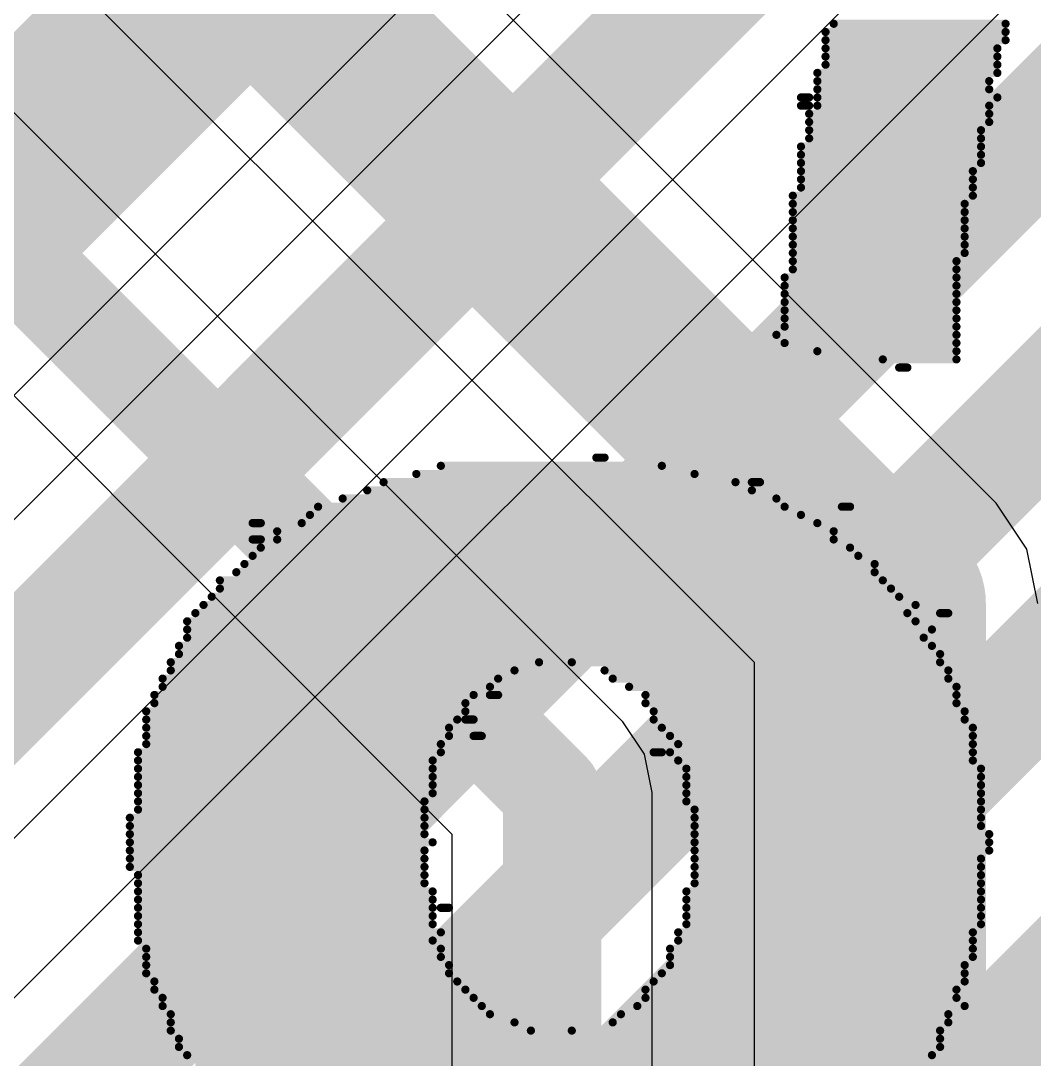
# Model space of a CAD drawing. Header units: inches. Extents: x -5 to 426, y -53 to 116.
# Drawn here: x 24.234 to 27.379, y -10.021 to -6.799 of the extents above; entities that cross this region are included whole.
import ezdxf

# ---------------------------------------------------------------- set-up
doc = ezdxf.new("R2010")
doc.units = ezdxf.units.IN
for name, color, linetype in [('Board Outline', 216, 'Continuous'), ('Bottom Layer', 5, 'Continuous'), ('Bottom Overlay', 54, 'Continuous'), ('Top Layer', 1, 'Continuous')]:
    doc.layers.add(name, color=color, linetype=linetype)

msp = doc.modelspace()

# ---------------------------------------------------------------- linework, layer by layer
at = {"layer": 'Board Outline', "const_width": 0.254}
msp.add_lwpolyline([(49.7725, 6.3481, -1.144567), (-0.2979, -38.4414)], format="xyb", dxfattribs=at)
at = {"layer": 'Bottom Layer'}
for p, q in [((28.8219, -3.7373), (20.6714, -11.8878)), ((20.6395, -11.534), (28.2915, -3.8821)), ((29.8821, -4.1615), (20.9794, -13.0642)), ((21.1658, -12.3823), (29.3173, -4.2308))]:
    msp.add_line(p, q, dxfattribs=at)
for points, const_width in [([(20.3008, -11.1952), (27.9527, -3.5433)], 0.635), ([(20.9186, -12.135), (29.1589, -3.8947)], 0.381), ([(21.2267, -13.3114), (30.3345, -4.2036)], 0.381), ([(20.0917, -15.3242), (30.4822, -4.9336)], 0.381), ([(19.8879, -16.3343), (30.3798, -5.8424)], 0.381), ([(19.8207, -17.4247), (30.4082, -6.8372)], 0.381)]:
    msp.add_lwpolyline(points, dxfattribs=dict(at, const_width=const_width))
at = {"layer": 'Bottom Overlay', "const_width": 0.0254}
for points in [[(26.7565, -6.8084), (27.2899, -6.8084)], [(26.7311, -6.8338), (27.2899, -6.8338)], [(26.7311, -6.8592), (27.2899, -6.8592)], [(26.7311, -6.8846), (27.2645, -6.8846)], [(26.7311, -6.91), (27.2645, -6.91)], [(26.7311, -6.9354), (27.2645, -6.9354)], [(26.7057, -6.9608), (27.2645, -6.9608)], [(26.7057, -6.9862), (27.2391, -6.9862)], [(26.6549, -7.037), (26.6803, -7.037)], [(26.7057, -7.0116), (27.2391, -7.0116)], [(26.7057, -7.037), (27.2645, -7.037)], [(26.6549, -7.0624), (26.6803, -7.0624)], [(26.7057, -7.0624), (27.2391, -7.0624)], [(26.6803, -7.0878), (27.2391, -7.0878)], [(26.6803, -7.1132), (27.2391, -7.1132)], [(26.6803, -7.1386), (27.2137, -7.1386)], [(26.6803, -7.164), (27.2137, -7.164)], [(26.6549, -7.1894), (27.2137, -7.1894)], [(26.6549, -7.2148), (27.2137, -7.2148)], [(26.6549, -7.2402), (27.2137, -7.2402)], [(26.6549, -7.2656), (27.1883, -7.2656)], [(26.6549, -7.291), (27.1883, -7.291)], [(26.6549, -7.3164), (27.1883, -7.3164)], [(26.6295, -7.3418), (27.1883, -7.3418)], [(26.6295, -7.3672), (27.1629, -7.3672)], [(26.6295, -7.3926), (27.1629, -7.3926)], [(26.6295, -7.418), (27.1629, -7.418)], [(26.6295, -7.4434), (27.1629, -7.4434)], [(26.6295, -7.4688), (27.1629, -7.4688)], [(26.6295, -7.4942), (27.1629, -7.4942)], [(26.6295, -7.5196), (27.1629, -7.5196)], [(26.6295, -7.545), (27.1375, -7.545)], [(26.6295, -7.5704), (27.1375, -7.5704)], [(26.6041, -7.5958), (27.1375, -7.5958)], [(26.6041, -7.6212), (27.1375, -7.6212)], [(26.6041, -7.6466), (27.1375, -7.6466)], [(26.6041, -7.672), (27.1375, -7.672)], [(26.6041, -7.6974), (27.1375, -7.6974)], [(26.6041, -7.7228), (27.1375, -7.7228)], [(26.5787, -7.7736), (27.1375, -7.7736)], [(26.6041, -7.7482), (27.1375, -7.7482)], [(26.6041, -7.799), (27.1375, -7.799)], [(26.7057, -7.8244), (27.1375, -7.8244)], [(26.9089, -7.8498), (27.1375, -7.8498)], [(26.9597, -7.8752), (26.9851, -7.8752)], [(26.0199, -8.1546), (26.0453, -8.1546)], [(25.5373, -8.18), (26.2231, -8.18)], [(25.4611, -8.2054), (26.3247, -8.2054)], [(25.3087, -8.2562), (26.5025, -8.2562)], [(25.3595, -8.2308), (26.4517, -8.2308)], [(26.5025, -8.2308), (26.5279, -8.2308)], [(25.2325, -8.2816), (26.5787, -8.2816)], [(25.1563, -8.307), (26.6041, -8.307)], [(26.7819, -8.307), (26.8073, -8.307)], [(24.9531, -8.3578), (24.9785, -8.3578)], [(25.1055, -8.3578), (26.7057, -8.3578)], [(25.1309, -8.3324), (26.6549, -8.3324)], [(25.0293, -8.3832), (26.7565, -8.3832)], [(24.9531, -8.4086), (24.9785, -8.4086)], [(25.0293, -8.4086), (26.7565, -8.4086)], [(24.9785, -8.434), (26.8073, -8.434)], [(24.9277, -8.4848), (26.8835, -8.4848)], [(24.9531, -8.4594), (26.8327, -8.4594)], [(24.9023, -8.5102), (26.8835, -8.5102)], [(24.8515, -8.5356), (26.9089, -8.5356)], [(24.8515, -8.561), (26.9343, -8.561)], [(24.8007, -8.6118), (27.0105, -8.6118)], [(24.8261, -8.5864), (26.9597, -8.5864)], [(24.7753, -8.6372), (26.9851, -8.6372)], [(27.0867, -8.6372), (27.1121, -8.6372)], [(24.7499, -8.6626), (27.0105, -8.6626)], [(24.7499, -8.688), (27.0613, -8.688)], [(24.7499, -8.7134), (27.0359, -8.7134)], [(24.7245, -8.7388), (27.0613, -8.7388)], [(24.7245, -8.7642), (27.0867, -8.7642)], [(24.6991, -8.7896), (25.8421, -8.7896)], [(25.9437, -8.7896), (27.0867, -8.7896)], [(24.6737, -8.8404), (25.7151, -8.8404)], [(24.6991, -8.815), (25.7659, -8.815)], [(26.0453, -8.815), (27.1121, -8.815)], [(26.0707, -8.8404), (27.1121, -8.8404)], [(24.6737, -8.8658), (25.6897, -8.8658)], [(26.1215, -8.8658), (27.1375, -8.8658)], [(24.6483, -8.8912), (25.6389, -8.8912)], [(25.6897, -8.8912), (25.7151, -8.8912)], [(26.1723, -8.8912), (27.1375, -8.8912)], [(24.6483, -8.9166), (25.6135, -8.9166)], [(26.1723, -8.9166), (27.1375, -8.9166)], [(24.6229, -8.942), (25.6135, -8.942)], [(24.6229, -8.9674), (25.5881, -8.9674)], [(25.6135, -8.9674), (25.6389, -8.9674)], [(26.1977, -8.942), (27.1629, -8.942)], [(26.1977, -8.9674), (27.1629, -8.9674)], [(24.6229, -8.9928), (25.5627, -8.9928)], [(26.2231, -8.9928), (27.1883, -8.9928)], [(24.6229, -9.0182), (25.5627, -9.0182)], [(25.6389, -9.0182), (25.6643, -9.0182)], [(26.2485, -9.0182), (27.1883, -9.0182)], [(24.6229, -9.0436), (25.5373, -9.0436)], [(26.2739, -9.0436), (27.1883, -9.0436)], [(24.5975, -9.069), (25.5373, -9.069)], [(24.5975, -9.0944), (25.5119, -9.0944)], [(26.1977, -9.069), (26.2231, -9.069)], [(26.2485, -9.069), (27.1883, -9.069)], [(26.2739, -9.0944), (27.1883, -9.0944)], [(24.5975, -9.1198), (25.5119, -9.1198)], [(26.2993, -9.1198), (27.2137, -9.1198)], [(24.5975, -9.1452), (25.5119, -9.1452)], [(26.2993, -9.1452), (27.2137, -9.1452)], [(24.5975, -9.1706), (25.5119, -9.1706)], [(24.5975, -9.196), (25.5119, -9.196)], [(26.2993, -9.1706), (27.2137, -9.1706)], [(26.2993, -9.196), (27.2137, -9.196)], [(24.5975, -9.2214), (25.4865, -9.2214)], [(26.2993, -9.2214), (27.2137, -9.2214)], [(24.5975, -9.2468), (25.4865, -9.2468)], [(26.3247, -9.2468), (27.2137, -9.2468)], [(24.5721, -9.2722), (25.4865, -9.2722)], [(26.3247, -9.2722), (27.2137, -9.2722)], [(24.5721, -9.2976), (25.4865, -9.2976)], [(24.5721, -9.323), (25.4865, -9.323)], [(26.3247, -9.2976), (27.2137, -9.2976)], [(26.3247, -9.323), (27.2391, -9.323)], [(24.5721, -9.3484), (25.5119, -9.3484)], [(26.3247, -9.3484), (27.2391, -9.3484)], [(24.5721, -9.3738), (25.4865, -9.3738)], [(26.3247, -9.3738), (27.2391, -9.3738)], [(24.5721, -9.3992), (25.4865, -9.3992)], [(26.3247, -9.3992), (27.2137, -9.3992)], [(24.5721, -9.4246), (25.4865, -9.4246)], [(24.5975, -9.45), (25.4865, -9.45)], [(26.3247, -9.4246), (27.2137, -9.4246)], [(26.3247, -9.45), (27.2137, -9.45)], [(24.5975, -9.4754), (25.4865, -9.4754)], [(26.3247, -9.4754), (27.2137, -9.4754)], [(24.5975, -9.5008), (25.5119, -9.5008)], [(26.2993, -9.5008), (27.2137, -9.5008)], [(24.5975, -9.5262), (25.5119, -9.5262)], [(26.2993, -9.5262), (27.2137, -9.5262)], [(24.5975, -9.5516), (25.5119, -9.5516)], [(24.5975, -9.577), (25.5119, -9.577)], [(25.5373, -9.5516), (25.5627, -9.5516)], [(26.2993, -9.5516), (27.2137, -9.5516)], [(26.2993, -9.577), (27.2137, -9.577)], [(24.5975, -9.6024), (25.5119, -9.6024)], [(26.2993, -9.6024), (27.2137, -9.6024)], [(24.5975, -9.6278), (25.5373, -9.6278)], [(26.2739, -9.6278), (27.1883, -9.6278)], [(24.5975, -9.6532), (25.5119, -9.6532)], [(24.6229, -9.6786), (25.5373, -9.6786)], [(26.2485, -9.6786), (27.1883, -9.6786)], [(26.2739, -9.6532), (27.1883, -9.6532)], [(24.6229, -9.704), (25.5373, -9.704)], [(26.2485, -9.704), (27.1883, -9.704)], [(24.6229, -9.7294), (25.5627, -9.7294)], [(26.2485, -9.7294), (27.1629, -9.7294)], [(24.6229, -9.7548), (25.5627, -9.7548)], [(26.2231, -9.7548), (27.1629, -9.7548)], [(24.6483, -9.7802), (25.5881, -9.7802)], [(24.6483, -9.8056), (25.6135, -9.8056)], [(26.1723, -9.8056), (27.1375, -9.8056)], [(26.1977, -9.7802), (27.1629, -9.7802)], [(24.6737, -9.831), (25.6389, -9.831)], [(26.1723, -9.831), (27.1375, -9.831)], [(24.6737, -9.8564), (25.6643, -9.8564)], [(26.1469, -9.8564), (27.1629, -9.8564)], [(24.6991, -9.8818), (25.6897, -9.8818)], [(26.0961, -9.8818), (27.1121, -9.8818)], [(24.6991, -9.9072), (25.7659, -9.9072)], [(24.6991, -9.9326), (25.8167, -9.9326)], [(25.9437, -9.9326), (27.0867, -9.9326)], [(26.0707, -9.9072), (27.1121, -9.9072)], [(24.7245, -9.958), (27.0867, -9.958)], [(24.7245, -9.9834), (27.0867, -9.9834)], [(24.7499, -10.0088), (27.0613, -10.0088)], [(24.7753, -10.0342), (27.0359, -10.0342)]]:
    msp.add_lwpolyline(points, dxfattribs=at)
at = {"layer": 'Bottom Overlay', "const_width": 0.0127}
for points in [[(26.7501, -6.8084, 1), (26.7628, -6.8084, 1)], [(27.2835, -6.8084, 1), (27.2962, -6.8084, 1)], [(26.7247, -6.8338, 1), (26.7374, -6.8338, 1)], [(27.2835, -6.8338, 1), (27.2962, -6.8338, 1)], [(26.7247, -6.8592, 1), (26.7374, -6.8592, 1)], [(27.2835, -6.8592, 1), (27.2962, -6.8592, 1)], [(26.7247, -6.8846, 1), (26.7374, -6.8846, 1)], [(27.2581, -6.8846, 1), (27.2708, -6.8846, 1)], [(26.7247, -6.91, 1), (26.7374, -6.91, 1)], [(26.7247, -6.9354, 1), (26.7374, -6.9354, 1)], [(27.2581, -6.91, 1), (27.2708, -6.91, 1)], [(27.2581, -6.9354, 1), (27.2708, -6.9354, 1)], [(26.6993, -6.9608, 1), (26.712, -6.9608, 1)], [(27.2581, -6.9608, 1), (27.2708, -6.9608, 1)], [(26.6993, -6.9862, 1), (26.712, -6.9862, 1)], [(27.2327, -6.9862, 1), (27.2454, -6.9862, 1)], [(26.6485, -7.037, 1), (26.6612, -7.037, 1)], [(26.6739, -7.037, 1), (26.6866, -7.037, 1)], [(26.6993, -7.0116, 1), (26.712, -7.0116, 1)], [(26.6993, -7.037, 1), (26.712, -7.037, 1)], [(27.2327, -7.0116, 1), (27.2454, -7.0116, 1)], [(27.2581, -7.037, 1), (27.2708, -7.037, 1)], [(26.6485, -7.0624, 1), (26.6612, -7.0624, 1)], [(26.6739, -7.0624, 1), (26.6866, -7.0624, 1)], [(26.6993, -7.0624, 1), (26.712, -7.0624, 1)], [(27.2327, -7.0624, 1), (27.2454, -7.0624, 1)], [(26.6739, -7.0878, 1), (26.6866, -7.0878, 1)], [(27.2327, -7.0878, 1), (27.2454, -7.0878, 1)], [(26.6739, -7.1132, 1), (26.6866, -7.1132, 1)], [(27.2327, -7.1132, 1), (27.2454, -7.1132, 1)], [(26.6739, -7.1386, 1), (26.6866, -7.1386, 1)], [(26.6739, -7.164, 1), (26.6866, -7.164, 1)], [(27.2073, -7.1386, 1), (27.22, -7.1386, 1)], [(27.2073, -7.164, 1), (27.22, -7.164, 1)], [(26.6485, -7.1894, 1), (26.6612, -7.1894, 1)], [(27.2073, -7.1894, 1), (27.22, -7.1894, 1)], [(26.6485, -7.2148, 1), (26.6612, -7.2148, 1)], [(27.2073, -7.2148, 1), (27.22, -7.2148, 1)], [(26.6485, -7.2402, 1), (26.6612, -7.2402, 1)], [(27.2073, -7.2402, 1), (27.22, -7.2402, 1)], [(26.6485, -7.2656, 1), (26.6612, -7.2656, 1)], [(26.6485, -7.291, 1), (26.6612, -7.291, 1)], [(27.1819, -7.2656, 1), (27.1946, -7.2656, 1)], [(27.1819, -7.291, 1), (27.1946, -7.291, 1)], [(26.6485, -7.3164, 1), (26.6612, -7.3164, 1)], [(27.1819, -7.3164, 1), (27.1946, -7.3164, 1)], [(26.6231, -7.3418, 1), (26.6358, -7.3418, 1)], [(27.1819, -7.3418, 1), (27.1946, -7.3418, 1)], [(26.6231, -7.3672, 1), (26.6358, -7.3672, 1)], [(27.1565, -7.3672, 1), (27.1692, -7.3672, 1)], [(26.6231, -7.3926, 1), (26.6358, -7.3926, 1)], [(26.6231, -7.418, 1), (26.6358, -7.418, 1)], [(27.1565, -7.3926, 1), (27.1692, -7.3926, 1)], [(27.1565, -7.418, 1), (27.1692, -7.418, 1)], [(26.6231, -7.4434, 1), (26.6358, -7.4434, 1)], [(27.1565, -7.4434, 1), (27.1692, -7.4434, 1)], [(26.6231, -7.4688, 1), (26.6358, -7.4688, 1)], [(27.1565, -7.4688, 1), (27.1692, -7.4688, 1)], [(26.6231, -7.4942, 1), (26.6358, -7.4942, 1)], [(26.6231, -7.5196, 1), (26.6358, -7.5196, 1)], [(27.1565, -7.4942, 1), (27.1692, -7.4942, 1)], [(27.1565, -7.5196, 1), (27.1692, -7.5196, 1)], [(26.6231, -7.545, 1), (26.6358, -7.545, 1)], [(27.1311, -7.545, 1), (27.1438, -7.545, 1)], [(26.6231, -7.5704, 1), (26.6358, -7.5704, 1)], [(27.1311, -7.5704, 1), (27.1438, -7.5704, 1)], [(26.5977, -7.5958, 1), (26.6104, -7.5958, 1)], [(27.1311, -7.5958, 1), (27.1438, -7.5958, 1)], [(26.5977, -7.6212, 1), (26.6104, -7.6212, 1)], [(26.5977, -7.6466, 1), (26.6104, -7.6466, 1)], [(27.1311, -7.6212, 1), (27.1438, -7.6212, 1)], [(27.1311, -7.6466, 1), (27.1438, -7.6466, 1)], [(26.5977, -7.672, 1), (26.6104, -7.672, 1)], [(27.1311, -7.672, 1), (27.1438, -7.672, 1)], [(26.5977, -7.6974, 1), (26.6104, -7.6974, 1)], [(27.1311, -7.6974, 1), (27.1438, -7.6974, 1)], [(26.5977, -7.7228, 1), (26.6104, -7.7228, 1)], [(27.1311, -7.7228, 1), (27.1438, -7.7228, 1)], [(26.5723, -7.7736, 1), (26.585, -7.7736, 1)], [(26.5977, -7.7482, 1), (26.6104, -7.7482, 1)], [(27.1311, -7.7482, 1), (27.1438, -7.7482, 1)], [(27.1311, -7.7736, 1), (27.1438, -7.7736, 1)], [(26.5977, -7.799, 1), (26.6104, -7.799, 1)], [(27.1311, -7.799, 1), (27.1438, -7.799, 1)], [(26.6993, -7.8244, 1), (26.712, -7.8244, 1)], [(27.1311, -7.8244, 1), (27.1438, -7.8244, 1)], [(26.9025, -7.8498, 1), (26.9152, -7.8498, 1)], [(26.9533, -7.8752, 1), (26.966, -7.8752, 1)], [(26.9787, -7.8752, 1), (26.9914, -7.8752, 1)], [(27.1311, -7.8498, 1), (27.1438, -7.8498, 1)], [(26.0135, -8.1546, 1), (26.0262, -8.1546, 1)], [(26.0389, -8.1546, 1), (26.0516, -8.1546, 1)], [(25.5309, -8.18, 1), (25.5436, -8.18, 1)], [(26.2167, -8.18, 1), (26.2294, -8.18, 1)], [(25.4547, -8.2054, 1), (25.4674, -8.2054, 1)], [(26.3183, -8.2054, 1), (26.331, -8.2054, 1)], [(25.3023, -8.2562, 1), (25.315, -8.2562, 1)], [(25.3531, -8.2308, 1), (25.3658, -8.2308, 1)], [(26.4453, -8.2308, 1), (26.458, -8.2308, 1)], [(26.4961, -8.2308, 1), (26.5088, -8.2308, 1)], [(26.4961, -8.2562, 1), (26.5088, -8.2562, 1)], [(26.5215, -8.2308, 1), (26.5342, -8.2308, 1)], [(25.2261, -8.2816, 1), (25.2388, -8.2816, 1)], [(26.5723, -8.2816, 1), (26.585, -8.2816, 1)], [(25.1499, -8.307, 1), (25.1626, -8.307, 1)], [(26.5977, -8.307, 1), (26.6104, -8.307, 1)], [(26.7755, -8.307, 1), (26.7882, -8.307, 1)], [(26.8009, -8.307, 1), (26.8136, -8.307, 1)], [(24.9467, -8.3578, 1), (24.9594, -8.3578, 1)], [(24.9721, -8.3578, 1), (24.9848, -8.3578, 1)], [(25.0991, -8.3578, 1), (25.1118, -8.3578, 1)], [(25.1245, -8.3324, 1), (25.1372, -8.3324, 1)], [(26.6485, -8.3324, 1), (26.6612, -8.3324, 1)], [(26.6993, -8.3578, 1), (26.712, -8.3578, 1)], [(25.0229, -8.3832, 1), (25.0356, -8.3832, 1)], [(26.7501, -8.3832, 1), (26.7628, -8.3832, 1)], [(24.9467, -8.4086, 1), (24.9594, -8.4086, 1)], [(24.9721, -8.4086, 1), (24.9848, -8.4086, 1)], [(25.0229, -8.4086, 1), (25.0356, -8.4086, 1)], [(26.7501, -8.4086, 1), (26.7628, -8.4086, 1)], [(24.9721, -8.434, 1), (24.9848, -8.434, 1)], [(26.8009, -8.434, 1), (26.8136, -8.434, 1)], [(24.9213, -8.4848, 1), (24.934, -8.4848, 1)], [(24.9467, -8.4594, 1), (24.9594, -8.4594, 1)], [(26.8263, -8.4594, 1), (26.839, -8.4594, 1)], [(26.8771, -8.4848, 1), (26.8898, -8.4848, 1)], [(24.8959, -8.5102, 1), (24.9086, -8.5102, 1)], [(26.8771, -8.5102, 1), (26.8898, -8.5102, 1)], [(24.8451, -8.5356, 1), (24.8578, -8.5356, 1)], [(26.9025, -8.5356, 1), (26.9152, -8.5356, 1)], [(24.8451, -8.561, 1), (24.8578, -8.561, 1)], [(26.9279, -8.561, 1), (26.9406, -8.561, 1)], [(24.7943, -8.6118, 1), (24.807, -8.6118, 1)], [(24.8197, -8.5864, 1), (24.8324, -8.5864, 1)], [(26.9533, -8.5864, 1), (26.966, -8.5864, 1)], [(27.0041, -8.6118, 1), (27.0168, -8.6118, 1)], [(24.7689, -8.6372, 1), (24.7816, -8.6372, 1)], [(26.9787, -8.6372, 1), (26.9914, -8.6372, 1)], [(27.0803, -8.6372, 1), (27.093, -8.6372, 1)], [(27.1057, -8.6372, 1), (27.1184, -8.6372, 1)], [(24.7435, -8.6626, 1), (24.7562, -8.6626, 1)], [(27.0041, -8.6626, 1), (27.0168, -8.6626, 1)], [(24.7435, -8.688, 1), (24.7562, -8.688, 1)], [(24.7435, -8.7134, 1), (24.7562, -8.7134, 1)], [(27.0295, -8.7134, 1), (27.0422, -8.7134, 1)], [(27.0549, -8.688, 1), (27.0676, -8.688, 1)], [(24.7181, -8.7388, 1), (24.7308, -8.7388, 1)], [(27.0549, -8.7388, 1), (27.0676, -8.7388, 1)], [(24.7181, -8.7642, 1), (24.7308, -8.7642, 1)], [(27.0803, -8.7642, 1), (27.093, -8.7642, 1)], [(24.6927, -8.7896, 1), (24.7054, -8.7896, 1)], [(25.8357, -8.7896, 1), (25.8484, -8.7896, 1)], [(25.9373, -8.7896, 1), (25.95, -8.7896, 1)], [(27.0803, -8.7896, 1), (27.093, -8.7896, 1)], [(24.6673, -8.8404, 1), (24.68, -8.8404, 1)], [(24.6927, -8.815, 1), (24.7054, -8.815, 1)], [(25.7087, -8.8404, 1), (25.7214, -8.8404, 1)], [(25.7595, -8.815, 1), (25.7722, -8.815, 1)], [(26.0389, -8.815, 1), (26.0516, -8.815, 1)], [(26.0643, -8.8404, 1), (26.077, -8.8404, 1)], [(27.1057, -8.815, 1), (27.1184, -8.815, 1)], [(27.1057, -8.8404, 1), (27.1184, -8.8404, 1)], [(24.6673, -8.8658, 1), (24.68, -8.8658, 1)], [(25.6833, -8.8658, 1), (25.696, -8.8658, 1)], [(26.1151, -8.8658, 1), (26.1278, -8.8658, 1)], [(27.1311, -8.8658, 1), (27.1438, -8.8658, 1)], [(24.6419, -8.8912, 1), (24.6546, -8.8912, 1)], [(25.6325, -8.8912, 1), (25.6452, -8.8912, 1)], [(25.6833, -8.8912, 1), (25.696, -8.8912, 1)], [(25.7087, -8.8912, 1), (25.7214, -8.8912, 1)], [(26.1659, -8.8912, 1), (26.1786, -8.8912, 1)], [(27.1311, -8.8912, 1), (27.1438, -8.8912, 1)], [(24.6419, -8.9166, 1), (24.6546, -8.9166, 1)], [(25.6071, -8.9166, 1), (25.6198, -8.9166, 1)], [(26.1659, -8.9166, 1), (26.1786, -8.9166, 1)], [(27.1311, -8.9166, 1), (27.1438, -8.9166, 1)], [(24.6165, -8.942, 1), (24.6292, -8.942, 1)], [(24.6165, -8.9674, 1), (24.6292, -8.9674, 1)], [(25.5817, -8.9674, 1), (25.5944, -8.9674, 1)], [(25.6071, -8.942, 1), (25.6198, -8.942, 1)], [(25.6071, -8.9674, 1), (25.6198, -8.9674, 1)], [(25.6325, -8.9674, 1), (25.6452, -8.9674, 1)], [(26.1913, -8.942, 1), (26.204, -8.942, 1)], [(26.1913, -8.9674, 1), (26.204, -8.9674, 1)], [(27.1565, -8.942, 1), (27.1692, -8.942, 1)], [(27.1565, -8.9674, 1), (27.1692, -8.9674, 1)], [(24.6165, -8.9928, 1), (24.6292, -8.9928, 1)], [(25.5563, -8.9928, 1), (25.569, -8.9928, 1)], [(26.2167, -8.9928, 1), (26.2294, -8.9928, 1)], [(27.1819, -8.9928, 1), (27.1946, -8.9928, 1)], [(24.6165, -9.0182, 1), (24.6292, -9.0182, 1)], [(25.5563, -9.0182, 1), (25.569, -9.0182, 1)], [(25.6325, -9.0182, 1), (25.6452, -9.0182, 1)], [(25.6579, -9.0182, 1), (25.6706, -9.0182, 1)], [(26.2421, -9.0182, 1), (26.2548, -9.0182, 1)], [(27.1819, -9.0182, 1), (27.1946, -9.0182, 1)], [(24.6165, -9.0436, 1), (24.6292, -9.0436, 1)], [(25.5309, -9.0436, 1), (25.5436, -9.0436, 1)], [(26.2675, -9.0436, 1), (26.2802, -9.0436, 1)], [(27.1819, -9.0436, 1), (27.1946, -9.0436, 1)], [(24.5911, -9.069, 1), (24.6038, -9.069, 1)], [(24.5911, -9.0944, 1), (24.6038, -9.0944, 1)], [(25.5055, -9.0944, 1), (25.5182, -9.0944, 1)], [(25.5309, -9.069, 1), (25.5436, -9.069, 1)], [(26.1913, -9.069, 1), (26.204, -9.069, 1)], [(26.2167, -9.069, 1), (26.2294, -9.069, 1)], [(26.2421, -9.069, 1), (26.2548, -9.069, 1)], [(26.2675, -9.0944, 1), (26.2802, -9.0944, 1)], [(27.1819, -9.069, 1), (27.1946, -9.069, 1)], [(27.1819, -9.0944, 1), (27.1946, -9.0944, 1)], [(24.5911, -9.1198, 1), (24.6038, -9.1198, 1)], [(25.5055, -9.1198, 1), (25.5182, -9.1198, 1)], [(26.2929, -9.1198, 1), (26.3056, -9.1198, 1)], [(27.2073, -9.1198, 1), (27.22, -9.1198, 1)], [(24.5911, -9.1452, 1), (24.6038, -9.1452, 1)], [(25.5055, -9.1452, 1), (25.5182, -9.1452, 1)], [(26.2929, -9.1452, 1), (26.3056, -9.1452, 1)], [(27.2073, -9.1452, 1), (27.22, -9.1452, 1)], [(24.5911, -9.1706, 1), (24.6038, -9.1706, 1)], [(24.5911, -9.196, 1), (24.6038, -9.196, 1)], [(25.5055, -9.1706, 1), (25.5182, -9.1706, 1)], [(25.5055, -9.196, 1), (25.5182, -9.196, 1)], [(26.2929, -9.1706, 1), (26.3056, -9.1706, 1)], [(26.2929, -9.196, 1), (26.3056, -9.196, 1)], [(27.2073, -9.1706, 1), (27.22, -9.1706, 1)], [(27.2073, -9.196, 1), (27.22, -9.196, 1)], [(24.5911, -9.2214, 1), (24.6038, -9.2214, 1)], [(25.4801, -9.2214, 1), (25.4928, -9.2214, 1)], [(26.2929, -9.2214, 1), (26.3056, -9.2214, 1)], [(27.2073, -9.2214, 1), (27.22, -9.2214, 1)], [(24.5911, -9.2468, 1), (24.6038, -9.2468, 1)], [(25.4801, -9.2468, 1), (25.4928, -9.2468, 1)], [(26.3183, -9.2468, 1), (26.331, -9.2468, 1)], [(27.2073, -9.2468, 1), (27.22, -9.2468, 1)], [(24.5657, -9.2722, 1), (24.5784, -9.2722, 1)], [(25.4801, -9.2722, 1), (25.4928, -9.2722, 1)], [(26.3183, -9.2722, 1), (26.331, -9.2722, 1)], [(27.2073, -9.2722, 1), (27.22, -9.2722, 1)], [(24.5657, -9.2976, 1), (24.5784, -9.2976, 1)], [(24.5657, -9.323, 1), (24.5784, -9.323, 1)], [(25.4801, -9.2976, 1), (25.4928, -9.2976, 1)], [(25.4801, -9.323, 1), (25.4928, -9.323, 1)], [(26.3183, -9.2976, 1), (26.331, -9.2976, 1)], [(26.3183, -9.323, 1), (26.331, -9.323, 1)], [(27.2073, -9.2976, 1), (27.22, -9.2976, 1)], [(27.2327, -9.323, 1), (27.2454, -9.323, 1)], [(24.5657, -9.3484, 1), (24.5784, -9.3484, 1)], [(25.5055, -9.3484, 1), (25.5182, -9.3484, 1)], [(26.3183, -9.3484, 1), (26.331, -9.3484, 1)], [(27.2327, -9.3484, 1), (27.2454, -9.3484, 1)], [(24.5657, -9.3738, 1), (24.5784, -9.3738, 1)], [(25.4801, -9.3738, 1), (25.4928, -9.3738, 1)], [(26.3183, -9.3738, 1), (26.331, -9.3738, 1)], [(27.2327, -9.3738, 1), (27.2454, -9.3738, 1)], [(24.5657, -9.3992, 1), (24.5784, -9.3992, 1)], [(25.4801, -9.3992, 1), (25.4928, -9.3992, 1)], [(26.3183, -9.3992, 1), (26.331, -9.3992, 1)], [(27.2073, -9.3992, 1), (27.22, -9.3992, 1)], [(24.5657, -9.4246, 1), (24.5784, -9.4246, 1)], [(24.5911, -9.45, 1), (24.6038, -9.45, 1)], [(25.4801, -9.4246, 1), (25.4928, -9.4246, 1)], [(25.4801, -9.45, 1), (25.4928, -9.45, 1)], [(26.3183, -9.4246, 1), (26.331, -9.4246, 1)], [(26.3183, -9.45, 1), (26.331, -9.45, 1)], [(27.2073, -9.4246, 1), (27.22, -9.4246, 1)], [(27.2073, -9.45, 1), (27.22, -9.45, 1)], [(24.5911, -9.4754, 1), (24.6038, -9.4754, 1)], [(25.4801, -9.4754, 1), (25.4928, -9.4754, 1)], [(26.3183, -9.4754, 1), (26.331, -9.4754, 1)], [(27.2073, -9.4754, 1), (27.22, -9.4754, 1)], [(24.5911, -9.5008, 1), (24.6038, -9.5008, 1)], [(25.5055, -9.5008, 1), (25.5182, -9.5008, 1)], [(26.2929, -9.5008, 1), (26.3056, -9.5008, 1)], [(27.2073, -9.5008, 1), (27.22, -9.5008, 1)], [(24.5911, -9.5262, 1), (24.6038, -9.5262, 1)], [(25.5055, -9.5262, 1), (25.5182, -9.5262, 1)], [(26.2929, -9.5262, 1), (26.3056, -9.5262, 1)], [(27.2073, -9.5262, 1), (27.22, -9.5262, 1)], [(24.5911, -9.5516, 1), (24.6038, -9.5516, 1)], [(24.5911, -9.577, 1), (24.6038, -9.577, 1)], [(25.5055, -9.5516, 1), (25.5182, -9.5516, 1)], [(25.5055, -9.577, 1), (25.5182, -9.577, 1)], [(25.5309, -9.5516, 1), (25.5436, -9.5516, 1)], [(25.5563, -9.5516, 1), (25.569, -9.5516, 1)], [(26.2929, -9.5516, 1), (26.3056, -9.5516, 1)], [(26.2929, -9.577, 1), (26.3056, -9.577, 1)], [(27.2073, -9.5516, 1), (27.22, -9.5516, 1)], [(27.2073, -9.577, 1), (27.22, -9.577, 1)], [(24.5911, -9.6024, 1), (24.6038, -9.6024, 1)], [(25.5055, -9.6024, 1), (25.5182, -9.6024, 1)], [(26.2929, -9.6024, 1), (26.3056, -9.6024, 1)], [(27.2073, -9.6024, 1), (27.22, -9.6024, 1)], [(24.5911, -9.6278, 1), (24.6038, -9.6278, 1)], [(25.5309, -9.6278, 1), (25.5436, -9.6278, 1)], [(26.2675, -9.6278, 1), (26.2802, -9.6278, 1)], [(27.1819, -9.6278, 1), (27.1946, -9.6278, 1)], [(24.5911, -9.6532, 1), (24.6038, -9.6532, 1)], [(24.6165, -9.6786, 1), (24.6292, -9.6786, 1)], [(25.5055, -9.6532, 1), (25.5182, -9.6532, 1)], [(25.5309, -9.6786, 1), (25.5436, -9.6786, 1)], [(26.2421, -9.6786, 1), (26.2548, -9.6786, 1)], [(26.2675, -9.6532, 1), (26.2802, -9.6532, 1)], [(27.1819, -9.6532, 1), (27.1946, -9.6532, 1)], [(27.1819, -9.6786, 1), (27.1946, -9.6786, 1)], [(24.6165, -9.704, 1), (24.6292, -9.704, 1)], [(25.5309, -9.704, 1), (25.5436, -9.704, 1)], [(26.2421, -9.704, 1), (26.2548, -9.704, 1)], [(27.1819, -9.704, 1), (27.1946, -9.704, 1)], [(24.6165, -9.7294, 1), (24.6292, -9.7294, 1)], [(25.5563, -9.7294, 1), (25.569, -9.7294, 1)], [(26.2421, -9.7294, 1), (26.2548, -9.7294, 1)], [(27.1565, -9.7294, 1), (27.1692, -9.7294, 1)], [(24.6165, -9.7548, 1), (24.6292, -9.7548, 1)], [(25.5563, -9.7548, 1), (25.569, -9.7548, 1)], [(26.2167, -9.7548, 1), (26.2294, -9.7548, 1)], [(27.1565, -9.7548, 1), (27.1692, -9.7548, 1)], [(24.6419, -9.7802, 1), (24.6546, -9.7802, 1)], [(24.6419, -9.8056, 1), (24.6546, -9.8056, 1)], [(25.5817, -9.7802, 1), (25.5944, -9.7802, 1)], [(25.6071, -9.8056, 1), (25.6198, -9.8056, 1)], [(26.1659, -9.8056, 1), (26.1786, -9.8056, 1)], [(26.1913, -9.7802, 1), (26.204, -9.7802, 1)], [(27.1311, -9.8056, 1), (27.1438, -9.8056, 1)], [(27.1565, -9.7802, 1), (27.1692, -9.7802, 1)], [(24.6673, -9.831, 1), (24.68, -9.831, 1)], [(25.6325, -9.831, 1), (25.6452, -9.831, 1)], [(26.1659, -9.831, 1), (26.1786, -9.831, 1)], [(27.1311, -9.831, 1), (27.1438, -9.831, 1)], [(24.6673, -9.8564, 1), (24.68, -9.8564, 1)], [(25.6579, -9.8564, 1), (25.6706, -9.8564, 1)], [(26.1405, -9.8564, 1), (26.1532, -9.8564, 1)], [(27.1565, -9.8564, 1), (27.1692, -9.8564, 1)], [(24.6927, -9.8818, 1), (24.7054, -9.8818, 1)], [(25.6833, -9.8818, 1), (25.696, -9.8818, 1)], [(26.0897, -9.8818, 1), (26.1024, -9.8818, 1)], [(27.1057, -9.8818, 1), (27.1184, -9.8818, 1)], [(24.6927, -9.9072, 1), (24.7054, -9.9072, 1)], [(24.6927, -9.9326, 1), (24.7054, -9.9326, 1)], [(25.7595, -9.9072, 1), (25.7722, -9.9072, 1)], [(25.8103, -9.9326, 1), (25.823, -9.9326, 1)], [(25.9373, -9.9326, 1), (25.95, -9.9326, 1)], [(26.0643, -9.9072, 1), (26.077, -9.9072, 1)], [(27.0803, -9.9326, 1), (27.093, -9.9326, 1)], [(27.1057, -9.9072, 1), (27.1184, -9.9072, 1)], [(24.7181, -9.958, 1), (24.7308, -9.958, 1)], [(27.0803, -9.958, 1), (27.093, -9.958, 1)], [(24.7181, -9.9834, 1), (24.7308, -9.9834, 1)], [(27.0803, -9.9834, 1), (27.093, -9.9834, 1)], [(24.7435, -10.0088, 1), (24.7562, -10.0088, 1)], [(27.0549, -10.0088, 1), (27.0676, -10.0088, 1)]]:
    msp.add_lwpolyline(points, format="xyb", close=True, dxfattribs=at)
at = {"layer": 'Top Layer'}
for p, q in [((26.1023, -8.9741), (21.7992, -4.6709)), ((21.2687, -5.0194), (25.5718, -9.3226)), ((27.2607, -8.2959), (24.7702, -5.8053)), ((24.0015, -6.2819), (26.5091, -8.7895)), ((27.3561, -8.4387), (27.2607, -8.2959)), ((27.3897, -8.6072), (27.3561, -8.4387)), ((26.5091, -8.7895), (26.5091, -13.7237)), ((26.1697, -9.0749), (26.1023, -8.9741)), ((26.1934, -9.1938), (26.1697, -9.0749)), ((26.1934, -15.847), (26.1934, -9.1938)), ((25.5718, -9.3226), (25.5718, -14.3261))]:
    msp.add_line(p, q, dxfattribs=at)
for points, const_width in [([(21.4884, -4.7996), (25.8826, -9.1938)], 0.3048), ([(24.3128, -5.9706), (26.9494, -8.6072)], 0.5588), ([(26.9494, -13.843), (26.9494, -8.6072)], 0.5588), ([(25.8826, -16.176), (25.8826, -9.1938)], 0.3048)]:
    msp.add_lwpolyline(points, dxfattribs=dict(at, const_width=const_width))
for points, const_width in [([(26.8097, -8.6072, 1), (27.0891, -8.6072, 1)], 0.2794), ([(26.8097, -8.6072, 1), (27.0891, -8.6072, 1)], 0.2794), ([(25.8064, -9.1938, 1), (25.9588, -9.1938, 1)], 0.1524), ([(25.8064, -9.1938, 1), (25.9588, -9.1938, 1)], 0.1524)]:
    msp.add_lwpolyline(points, format="xyb", close=True, dxfattribs=dict(at, const_width=const_width))

doc.saveas('drawing.dxf')
